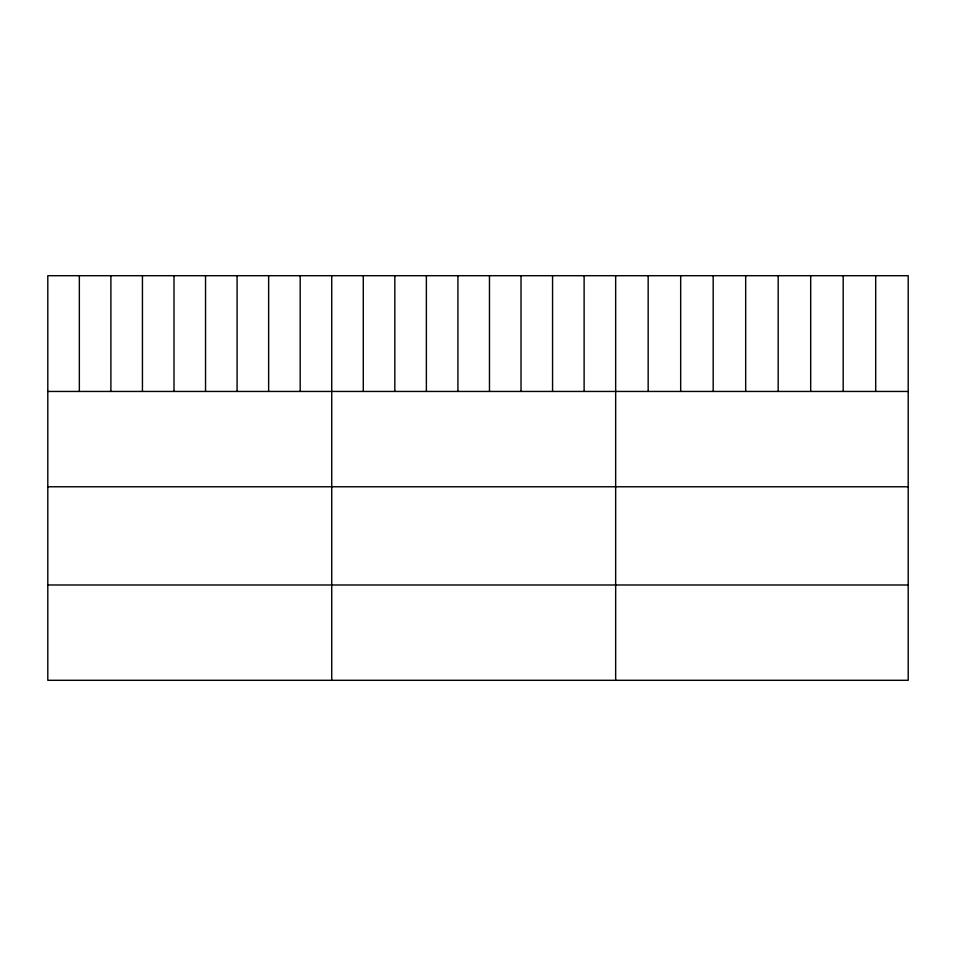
<?xml version="1.0" encoding="UTF-8"?>
<svg xmlns="http://www.w3.org/2000/svg" width="956" height="956" viewBox="0 0 956 956"><rect width="100%" height="100%" fill="white"/><g stroke="black" fill="none" stroke-linecap="round" stroke-linejoin="round"><path stroke-width="1.43" d="M908.2 391.446L908.2 680.302L47.8 680.302L47.8 275.698L908.2 275.698L908.2 391.446L47.8 391.446M47.8 486.771L908.2 486.771M47.8 584.988L908.2 584.988M875.696 275.698L875.696 391.446M843.192 275.698L843.192 391.446M810.688 275.698L810.688 391.446M778.184 275.698L778.184 391.446M745.68 275.698L745.68 391.446M713.176 275.698L713.176 391.446M680.672 275.698L680.672 391.446M648.168 275.698L648.168 391.446M615.664 275.698L615.664 680.302M584.116 275.698L584.116 391.446M552.568 275.698L552.568 391.446M521.02 275.698L521.02 391.446M489.472 275.698L489.472 391.446M457.924 275.698L457.924 391.446M426.376 275.698L426.376 391.446M394.828 275.698L394.828 391.446M363.28 275.698L363.28 391.446M331.732 275.698L331.732 680.302M300.184 275.698L300.184 391.446M268.636 275.698L268.636 391.446M237.088 275.698L237.088 391.446M205.54 275.698L205.54 391.446M173.992 275.698L173.992 391.446M142.444 275.698L142.444 391.446M110.896 275.698L110.896 391.446M79.348 275.698L79.348 391.446"/></g></svg>
